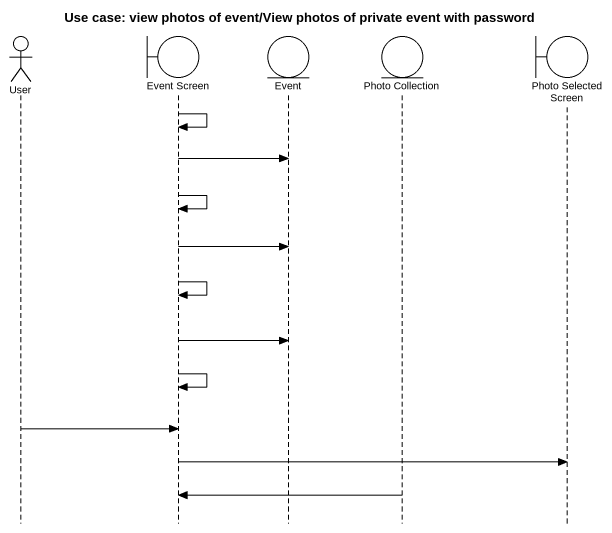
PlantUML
@startuml
title Use case: view photos of event/View photos of private event with password
hide footbox
actor User
boundary "Event Screen" as Event_Screen
entity Event
entity "Photo Collection" as Photo_Collection
boundary "Photo Selected Screen" as Photo_Selected_Screen

Event_Screen -> Event_Screen
Event_Screen -> Event
Event_Screen -> Event_Screen
Event_Screen -> Event
Event_Screen -> Event_Screen
Event_Screen -> Event
Event_Screen -> Event_Screen
User -> Event_Screen
Event_Screen -> Photo_Selected_Screen
Photo_Collection -> Event_Screen
@enduml
